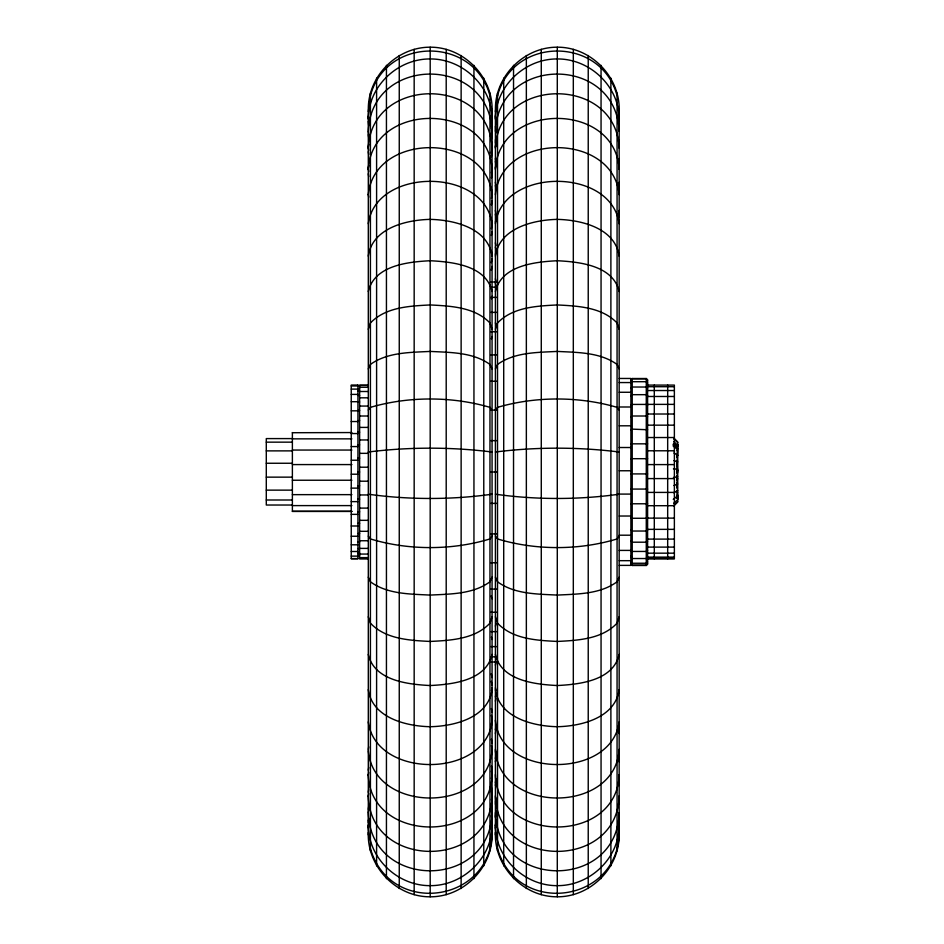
<?xml version="1.0" encoding="UTF-8"?>
<svg xmlns="http://www.w3.org/2000/svg" width="944" height="944" viewBox="0 0 944 944"><rect width="100%" height="100%" fill="white"/><g stroke="black" fill="none" stroke-linecap="round" stroke-linejoin="round"><path stroke-width="1.42" d="M677.308 483.422L677.332 475.174M677.332 467.056L677.332 459.256M677.332 474.23L677.332 465.958M677.273 466.843L677.273 459.952M677.273 473.994L677.379 467.622M368.313 827.794L368.656 824.442M491.376 122.307L492.072 116.206M495.411 828.218L496.107 822.696M618.827 118.543L619.17 115.782M368.313 822.779L368.656 820.053M491.376 126.661L492.072 121.221M495.411 825.752L496.107 819.593M618.827 121.67L619.17 118.248M368.313 821.009L368.656 818.306M491.376 128.408L492.072 122.991M495.411 817.716L496.107 812.347M618.827 128.962L619.17 126.284M495.411 816.348L496.107 811.002M618.827 130.319L619.17 127.652M492.072 111.663C493.594 77.609 464.306 46.929 430.193 47.2C397.07 46.988 368.101 75.957 368.313 109.079L368.313 834.921M368.313 812.218L368.691 809.315M368.313 809.315L368.691 806.436M491.317 140.444L492.072 131.782M619.17 111.663C620.704 77.609 591.416 46.929 557.29 47.2C524.18 46.988 495.211 75.957 495.411 109.079L495.411 834.921M368.313 832.337C366.779 866.391 396.067 897.071 430.193 896.8C463.303 897.012 492.272 868.043 492.072 834.921L492.072 109.079M495.411 832.337C493.889 866.391 523.177 897.071 557.29 896.8C590.413 897.012 619.382 868.043 619.17 834.921L619.17 109.079M677.367 458.088L677.332 452.093M677.273 488.968L677.332 482.113M368.313 111.663L370.414 95.497M495.411 111.663L497.523 95.497M492.072 832.337C491.376 903.467 389.778 916.801 370.414 848.503M495.411 804.217L495.978 799.969M618.792 142.615L619.17 139.783M619.17 832.337C618.485 903.467 516.887 916.801 497.523 848.503M368.313 119.121C368.207 86.27 397.719 58.67 430.193 58.953C462.654 58.67 492.178 86.27 492.072 119.121M495.411 119.121C495.305 86.27 524.829 58.67 557.29 58.953C589.764 58.67 619.276 86.27 619.17 119.121M492.072 824.879C492.461 857.943 462.879 885.944 430.193 885.649C397.495 885.944 367.912 857.943 368.313 824.879M495.411 802.199L495.978 797.963M618.792 144.621L619.17 141.801M618.792 827.711L619.17 824.879M619.17 825.398C619.288 858.261 589.799 885.932 557.29 885.649C524.604 885.944 495.022 857.943 495.411 824.879M368.313 796.299L368.691 793.538M491.317 153.223L492.072 147.701M368.313 792.299L368.691 789.562M491.317 157.176L492.072 151.701M677.131 469.687L677.379 472.684L677.202 468.46M368.313 131.346C371.169 55 489.216 55 492.072 131.346M495.411 131.346C498.267 55 616.314 55 619.17 131.346M492.072 812.654C490.113 890.157 370.272 890.157 368.313 812.654M619.17 812.654C617.211 890.157 497.37 890.157 495.411 812.654M495.411 785.479L495.978 781.467M618.792 161.188L619.17 158.521M495.411 782.836L495.978 778.859M618.792 163.819L619.17 161.164M368.313 147.181L368.726 144.314M368.313 775.272L368.726 772.404M491.435 173.035L492.072 168.728M495.411 147.181L496.048 142.886M492.072 796.819C489.275 870.108 369.765 869.341 368.313 795.816M619.17 796.819C616.385 870.108 496.874 869.341 495.411 795.816M368.313 148.184C371.086 75.626 489.287 75.626 492.072 148.184M368.313 770.221L368.726 767.401M491.435 178.015L492.072 173.779M495.411 148.184C498.196 75.626 616.397 75.626 619.17 148.184M491.435 800.099L492.072 795.816M618.757 798.671L619.17 795.816M495.411 761.808L496.048 757.69M618.757 184.941L619.17 182.192M677.367 472.909L677.709 470.69M495.411 758.575L496.048 754.492M618.757 188.139L619.17 185.425M368.313 168.174L368.726 165.495M495.411 168.174L496.048 164.15M492.072 775.826C488.614 844.632 370.095 843.818 368.313 774.599M619.17 775.826C615.724 844.632 497.205 843.818 495.411 774.599M368.313 169.401C371.842 101.433 488.544 101.433 492.072 169.401M495.411 169.401C498.939 101.433 615.641 101.433 619.17 169.401M491.435 778.611L492.072 774.599M618.757 777.278L619.17 774.599M368.313 749.465L368.726 746.834M491.435 198.488L492.072 194.535M677.367 488.142L677.202 484.626M491.364 204.883L492.072 200.541M495.411 733.559L496.119 729.37M618.698 213.238L619.17 210.441M368.313 194.7C374.284 131.971 486.089 131.971 492.072 194.7M495.411 194.7C501.394 131.971 613.199 131.971 619.17 194.7M492.072 749.3C488.555 813.622 373.836 814.353 368.313 750.728M495.411 729.795L496.119 725.665M618.698 216.955L619.17 214.205M619.17 749.3C615.653 813.622 500.934 814.353 495.411 750.728M491.364 228.684L492.072 224.731M677.709 450.819L677.202 458.052M491.364 235.445L492.072 231.599M677.273 457.875L677.131 454.607M677.202 480.944L677.202 475.54M495.411 222.135L495.942 219.386M492.072 721.865C484.638 778.765 375.736 778.765 368.313 721.865M619.17 721.865C611.818 779.26 500.414 778.765 495.411 720.237M368.313 223.763C375.865 167.206 484.52 167.206 492.072 223.763M495.411 223.763C502.963 167.206 611.618 167.206 619.17 223.763M491.281 724.355L492.072 720.237M495.411 701.18L495.954 698.395M495.411 696.943L495.954 694.206M677.32 487.954L677.049 484.921M491.258 262.715L492.072 258.821M491.258 270.196L492.072 266.444M495.411 254.384L496.013 251.647M492.072 689.616C488.249 717.794 454.3 726.231 430.193 726.715C406.073 726.231 372.137 717.794 368.313 689.616M619.17 689.616C615.346 717.794 581.41 726.231 557.29 726.715C533.183 726.231 499.246 717.794 495.411 689.616M368.313 256.166C372.231 228.07 406.168 219.893 430.193 219.374C454.206 219.893 488.154 228.07 492.072 256.166M495.411 256.166C499.329 228.07 533.277 219.893 557.29 219.374C581.315 219.893 615.252 228.07 619.17 256.166M491.47 690.548L492.072 687.834M495.411 665.19L496.048 662.452M677.202 464.519L677.367 460.412M491.435 298.764L492.072 296.274M492.072 654.428C486.16 680.636 452.577 684.4 430.193 685.533C407.796 684.4 374.213 680.636 368.313 654.428M619.17 654.428C613.27 680.636 579.687 684.4 557.29 685.533C534.906 684.4 501.323 680.636 495.411 654.428M368.313 291.507C374.343 265.417 407.891 261.889 430.193 260.733C452.495 261.889 486.042 265.417 492.072 291.507M495.411 291.507C501.441 265.417 534.988 261.889 557.29 260.733C579.592 261.889 613.14 265.417 619.17 291.507M495.411 626.155L496.166 623.536M677.131 446.17L677.709 444.919L677.049 445.592L677.709 444.919L677.202 450.949M491.317 338.802L492.072 336.489M492.072 616.762L489.96 623.158C474.915 639.182 450.795 640.398 430.193 641.448C409.578 640.398 385.459 639.182 370.414 623.158L368.313 616.762M619.17 616.762L617.069 623.158C602.024 639.182 577.905 640.398 557.29 641.448C536.688 640.398 512.568 639.182 497.523 623.158L495.411 616.762M368.313 329.279L370.414 322.978C385.565 307.119 409.613 306.009 430.193 304.947C450.772 306.009 474.82 307.119 489.96 322.978L492.072 329.279M495.411 329.279L497.523 322.978C512.675 307.119 536.711 306.009 557.29 304.947C577.87 306.009 601.918 307.119 617.069 322.978L619.17 329.279M370.414 95.757C386.002 36.143 474.372 36.143 489.96 95.757M497.523 95.757C513.111 36.143 601.481 36.143 617.069 95.757M492.072 577.15L489.96 581.787C472.979 594.272 450.359 594 430.193 595.086C410.015 594 387.394 594.272 370.414 581.787L368.313 577.15M619.17 577.15L617.069 581.787C600.089 594.272 577.468 594 557.29 595.086C537.124 594 514.504 594.272 497.523 581.787L495.411 577.15M368.313 368.974L370.414 364.431C387.5 352.171 410.026 352.49 430.193 351.416C450.347 352.49 472.885 352.171 489.96 364.431L492.072 368.974M495.411 368.974L497.523 364.431C514.598 352.171 537.136 352.49 557.29 351.416C577.457 352.49 599.983 352.171 617.069 364.431L619.17 368.974M677.049 446.217L677.709 444.919L677.049 446.075M677.131 497.689L677.367 494.219L677.709 498.833L677.202 490.349M677.131 479.753L677.273 475.835M677.202 493.051L677.367 490.196M677.202 479.481L677.709 478.643L677.131 479.163M677.131 445.863L677.709 444.919L677.202 445.426M492.072 536.121L489.96 538.941C451.905 550.47 408.469 550.47 370.414 538.941L368.313 536.121M619.17 536.121L617.069 538.941C579.014 550.47 535.578 550.47 497.523 538.941L495.411 536.121M677.049 450.819L677.709 449.946M368.313 410.074L370.414 407.348C408.587 396.209 451.798 396.209 489.96 407.348L492.072 410.074M495.411 410.074L497.523 407.348C535.685 396.209 578.896 396.209 617.069 407.348L619.17 410.074M677.131 492.803L677.709 492.154M630.887 379.854L632.22 378.52L646.274 378.52L647.608 379.854L647.608 564.146L646.274 565.48L632.22 565.48L630.887 564.146M673.697 505.96L677.709 501.96L677.709 441.91L673.697 437.898M630.887 380.066L632.22 378.839L630.887 380.078L632.22 378.839L646.274 378.839L647.608 380.172M647.608 563.828L646.274 565.161L632.22 565.161L630.887 563.828M673.697 505.713L677.709 501.748M677.049 463.516L677.131 462.796M647.608 561.94L646.274 563.249L632.22 563.249L630.887 561.94M630.887 382.993L632.22 381.706L646.274 381.706L647.608 382.993M647.608 557.29L646.274 558.529L632.22 558.529L630.887 557.29M673.697 503.341L677.709 499.659M630.887 388.244L632.22 387.028L646.274 387.028L647.608 388.244M647.608 550.317L646.274 551.449L632.22 551.449L630.887 550.317M630.887 395.772L632.22 394.675L646.274 394.675L647.608 395.772M673.249 499.364L677.709 495.836M647.608 541.195L646.274 542.198L632.22 542.198L630.887 541.195M630.887 405.389L632.22 404.421L646.274 404.421L647.608 405.389M647.608 530.198L646.274 531.035L632.22 531.035L630.887 530.198M673.945 492.827L677.709 490.514M677.202 485.948L677.273 482.75M630.887 416.811L632.22 416.009L646.274 416.009L647.608 416.811M647.608 517.607L646.274 518.268L632.22 518.268L630.887 517.607M492.072 494.208C451.598 499.883 408.776 499.883 368.313 494.208M619.17 494.208C578.707 499.883 535.885 499.883 495.411 494.208M630.887 429.744L632.22 429.131L647.608 429.744M368.313 452.011C408.917 446.901 451.456 446.901 492.072 452.011M495.411 452.011C536.027 446.901 578.566 446.901 619.17 452.011M673.945 485.523L677.709 484.024M647.608 503.777L630.887 503.777M630.887 443.833L647.608 443.833M677.049 470.431L677.709 470.277M647.608 489.075L630.887 489.075M677.049 446.418L677.709 446.311M673.414 477.463L677.709 476.779M630.887 458.69L647.608 458.69M673.025 444.305L675.703 445.485L677.709 445.214L673.697 441.639M647.608 473.912L630.887 473.912M677.131 485.653L677.049 485.499M490.821 281.996L496.662 281.996M490.821 287.177L496.662 287.177M490.821 297.395L496.662 297.395M490.821 312.381L496.662 312.381M490.821 331.733L496.662 331.733M490.821 354.897L496.662 354.897M619.252 378.461L630.887 378.461L630.887 565.385L619.252 565.385M490.821 381.258L496.662 381.258M619.252 382.556L630.887 382.556M647.608 385.093L674.37 385.093L674.37 558.883L647.608 558.883M368.207 385.223L359.617 385.223L359.617 558.954L368.207 558.954M359.617 385.423L368.207 385.423M351.251 385.966L357.941 385.966M647.608 386.71L674.37 386.71M359.617 387.264L368.207 387.264M357.941 388.668L359.617 388.668M351.251 389.105L357.941 389.105M647.608 390.533L674.37 390.533M357.941 390.934L359.617 390.934M359.617 391.5L368.207 391.5M619.252 392.267L630.887 392.267M351.251 394.403L357.941 394.403M357.941 395.418L359.617 395.418M647.608 396.48L674.37 396.48M359.617 397.813L368.207 397.813M351.251 401.707L357.941 401.707M357.941 401.991L359.617 401.991M647.608 404.374L674.37 404.374M359.617 406.062L368.207 406.062M619.252 406.994L630.887 406.994M490.821 410.097L496.662 410.097M357.941 410.475L359.617 410.475M351.251 410.829L357.941 410.829M647.608 414.015L674.37 414.015M359.617 416.009L368.207 416.009M357.941 420.635L359.617 420.635M351.251 421.543L357.941 421.543M647.608 425.166L674.37 425.166M619.252 425.803L630.887 425.803M359.617 427.408L368.207 427.408M357.941 432.199L359.617 432.199M292.38 432.718L351.888 432.553M351.251 433.556L357.941 433.556M647.608 437.532L674.37 437.532M292.38 438.594L266.291 438.594L266.291 505.028L292.38 505.028M292.38 438.854L351.888 438.854M359.617 439.963L368.207 439.963M490.821 440.624L496.662 440.624M266.291 442.158L292.38 442.158M357.941 444.848L359.617 444.848M351.251 446.571L357.941 446.571M619.252 447.515L630.887 447.515M292.38 450.052L351.888 450.052M647.608 450.784L674.37 450.784M266.291 450.878L292.38 450.878M359.617 453.344L368.207 453.344M357.941 458.241L359.617 458.241M351.251 460.235L357.941 460.235M266.291 463.256L292.38 463.256M292.38 464.578L351.888 464.578M647.608 464.59L674.37 464.59M359.617 467.209L368.207 467.209M619.252 470.761L630.887 470.761M357.941 472L359.617 472M490.821 472L496.662 472M351.251 474.207L357.941 474.207M266.291 477.145L292.38 477.145M647.608 478.584L674.37 478.584M292.38 480.236L351.888 480.236M359.617 481.204L368.207 481.204M357.941 485.759L359.617 485.759M351.251 488.131L357.941 488.131M266.291 490.137L292.38 490.137M647.608 492.414L674.37 492.414M619.252 494.09L630.887 494.09M292.38 494.644L351.888 494.644M359.617 494.951L368.207 494.951M357.941 499.152L359.617 499.152M266.291 500.001L292.38 500.001M351.251 501.63L357.941 501.63M490.821 503.388L496.662 503.388M292.38 505.606L351.888 505.606M647.608 505.701L674.37 505.701M359.617 508.108L368.207 508.108M292.38 511.282L351.888 511.282M351.888 511.447L292.38 511.447L292.38 432.553M357.941 511.801L359.617 511.801M351.251 514.362L357.941 514.362M619.252 516.026L630.887 516.026M647.608 518.126L674.37 518.126M359.617 520.333L368.207 520.333M357.941 523.365L359.617 523.365M351.251 525.997L357.941 525.997M647.608 529.36L674.37 529.36M359.617 531.307L368.207 531.307M357.941 533.525L359.617 533.525M490.821 533.903L496.662 533.903M619.252 535.201L630.887 535.201M351.251 536.239L357.941 536.239M647.608 539.107L674.37 539.107M359.617 540.747L368.207 540.747M357.941 542.009L359.617 542.009M351.251 544.806L357.941 544.806M647.608 547.107L674.37 547.107M359.617 548.393L368.207 548.393M357.941 548.582L359.617 548.582M619.252 550.411L630.887 550.411M351.251 551.497L357.941 551.497M357.941 553.066L359.617 553.066M647.608 553.172L674.37 553.172M359.617 554.069L368.207 554.069M357.941 555.332L359.617 555.332M351.251 556.122L357.941 556.122M647.608 557.125L674.37 557.125M359.617 557.621L368.207 557.621M647.608 558.388L674.37 558.388M351.251 558.577L357.941 558.577M619.252 560.677L630.887 560.677M490.821 562.742L496.662 562.742M490.821 589.103L496.662 589.103M490.821 612.278L496.662 612.278M490.821 631.619L496.662 631.619M490.821 646.605L496.662 646.605M490.821 656.823L496.662 656.823M490.821 662.004L496.662 662.004M673.414 468.849L677.709 469.239M677.049 496.284L677.709 496.379M673.697 443.833L677.709 446.064M673.945 460.613L677.709 461.876M677.049 455.22L677.709 455.492L677.202 454.796M677.049 498.432L677.709 498.762L677.131 498.019M673.945 453.037L677.709 455.138M673.249 445.497L677.709 448.329L675.703 445.485M673.249 446.134L677.709 449.474M677.049 496.013L677.709 496.556L677.178 495.883M673.697 438.724L677.709 442.642M677.202 498.149L677.709 498.833L677.049 497.783M677.049 447.716L677.709 448.553L677.178 447.491M630.887 556.028L632.22 558.529L630.887 555.886M491.128 596.042L492.072 598.744M495.411 322.813L496.166 325.361M491.435 637.094L492.072 639.477M495.411 283.448L496.048 286.126M495.411 278.81L496.048 281.548M495.411 687.834L496.013 690.548M491.47 251.647L492.072 254.384M491.258 673.804L492.072 677.556M491.258 681.285L492.072 685.179M495.411 247.057L495.954 249.794M495.411 242.82L495.954 245.605M491.364 708.555L492.072 712.401M491.364 715.316L492.072 719.269M618.698 727.045L619.17 729.795M495.411 214.205L496.119 218.335M495.411 749.3L496.119 753.371M618.709 190.535L619.17 193.272M491.364 189.178L492.072 193.272M618.698 730.762L619.17 733.559M495.411 210.441L496.119 214.63M491.364 739.117L492.072 743.459M491.435 745.512L492.072 749.465M368.313 194.535L368.726 197.166M618.757 755.861L619.17 758.575M495.411 185.425L496.048 189.508M618.757 759.059L619.17 761.808M495.411 182.192L496.048 186.31M491.435 765.985L492.072 770.221M368.313 173.779L368.726 176.599M491.435 770.965L492.072 775.272M368.313 168.728L368.726 171.596M618.792 780.181L619.17 782.836M495.411 161.164L495.978 165.141M618.792 782.812L619.17 785.479M495.411 158.521L495.978 162.533M491.317 786.824L492.072 792.299M368.313 151.701L368.691 154.438M491.317 790.777L492.072 796.299M368.313 147.701L368.691 150.462M618.792 799.379L619.17 802.199M495.411 141.801L495.978 146.037M618.792 801.385L619.17 804.217M495.411 139.783L495.978 144.031M491.317 803.556L492.072 809.315M368.313 134.685L368.691 137.564M491.317 806.412L492.072 812.218M368.313 131.782L368.691 134.685M618.827 813.681L619.17 817.716M495.411 126.284L496.107 132.998M491.376 815.592L492.072 822.779M368.313 121.221L368.656 125.694M618.827 822.33L619.17 828.218M495.411 115.782L496.107 124.407M491.376 821.693L492.072 827.794M368.313 116.206L368.656 119.558M667.679 385.093L667.679 558.883M654.298 385.093L654.298 558.883M646.274 378.52L646.274 565.48M632.22 378.52L632.22 565.48M617.069 93.067L617.069 850.933M610.886 78.14L610.886 865.86M601.057 65.325L601.057 878.675M588.23 55.495L588.23 888.505M573.315 49.312L573.315 894.688M557.29 47.2L557.29 896.8M541.278 49.312L541.278 894.688M526.351 55.495L526.351 888.505M513.536 65.325L513.536 878.675M503.707 78.14L503.707 865.86M497.523 93.067L497.523 850.933M489.96 93.067L489.96 850.933M483.776 78.14L483.776 865.86M473.947 65.325L473.947 878.675M461.132 55.495L461.132 888.505M446.205 49.312L446.205 894.688M430.193 47.2L430.193 896.8M414.168 49.312L414.168 894.688M399.253 55.495L399.253 888.505M386.438 65.325L386.438 878.675M376.597 78.14L376.597 865.86M370.414 93.067L370.414 850.933M357.941 385.046L351.251 385.046L351.251 558.777L357.941 558.777L357.941 385.046"/></g></svg>
